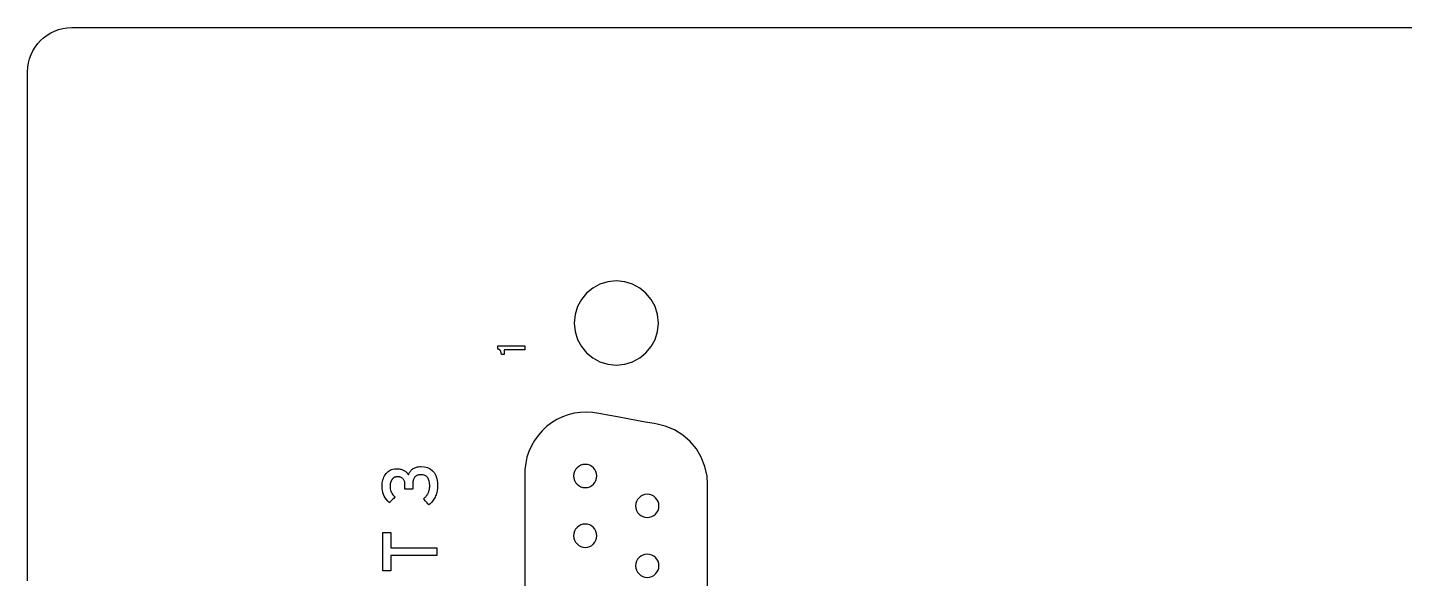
# Model space of a CAD drawing. Extents: x 1 to 47.7, y 0.2 to 33.3.
# Drawn here: x 31.778 to 34.264, y 18.516 to 19.51 of the extents above; entities that cross this region are included whole.
import ezdxf

# ---------------------------------------------------------------- set-up
doc = ezdxf.new("R2010")
doc.units = 0
doc.header["$MEASUREMENT"] = 0
doc.layers.add('4_0_____DWG', color=7, linetype='CONTINUOUS')

msp = doc.modelspace()

# ---------------------------------------------------------------- linework, layer by layer
at = {"layer": '4_0_____DWG'}
for points in [[(31.778, 18.5114), (31.778, 18.5592), (31.778, 18.6059), (31.778, 18.6515), (31.778, 18.6959), (31.778, 18.7391), (31.778, 18.7811), (31.778, 18.822), (31.778, 18.8616), (31.778, 18.9), (31.778, 18.9372), (31.778, 18.9731), (31.778, 19.0078), (31.778, 19.0411), (31.778, 19.0733), (31.778, 19.1041), (31.778, 19.1336), (31.778, 19.1618), (31.778, 19.1886), (31.778, 19.2141), (31.778, 19.2383), (31.778, 19.2611), (31.778, 19.2825), (31.778, 19.3025), (31.778, 19.3211), (31.778, 19.3383), (31.778, 19.354), (31.778, 19.3683), (31.778, 19.3812), (31.778, 19.3926), (31.778, 19.4025), (31.778, 19.4109), (31.778, 19.4178), (31.778, 19.4232), (31.778, 19.4271), (31.778, 19.4294), (31.778, 19.4302), (31.7784, 19.4384), (31.7796, 19.4463), (31.7816, 19.454), (31.7843, 19.4613), (31.7877, 19.4683), (31.7917, 19.4749), (31.7963, 19.4811), (31.8014, 19.4868), (31.8071, 19.4919), (31.8133, 19.4965), (31.8199, 19.5006), (31.8269, 19.5039), (31.8342, 19.5066), (31.8419, 19.5086), (31.8498, 19.5098), (31.858, 19.5102), (31.8589, 19.5102), (31.8615, 19.5102), (31.8658, 19.5102), (31.8718, 19.5102), (31.8794, 19.5102), (31.8886, 19.5102), (31.8995, 19.5102), (31.9119, 19.5102), (31.9258, 19.5102), (31.9413, 19.5102), (31.9582, 19.5102), (31.9766, 19.5102), (31.9965, 19.5102), (32.0177, 19.5102), (32.0403, 19.5102), (32.0642, 19.5102), (32.0895, 19.5102), (32.116, 19.5102), (32.1438, 19.5102), (32.1729, 19.5102), (32.2031, 19.5102), (32.2346, 19.5102), (32.2672, 19.5102), (32.3009, 19.5102), (32.3357, 19.5102), (32.3716, 19.5102), (32.4085, 19.5102), (32.4465, 19.5102), (32.4854, 19.5102), (32.5253, 19.5102), (32.5661, 19.5102), (32.6079, 19.5102), (32.6505, 19.5102), (32.6939, 19.5102), (32.7382, 19.5102), (32.7833, 19.5102), (32.8292, 19.5102), (32.8758, 19.5102), (32.9231, 19.5102), (32.9711, 19.5102), (33.0197, 19.5102), (33.069, 19.5102), (33.1189, 19.5102), (33.1694, 19.5102), (33.2719, 19.5102), (33.3765, 19.5102), (33.4827, 19.5102), (33.5906, 19.5102), (33.6997, 19.5102), (33.81, 19.5102), (33.9211, 19.5102), (34.0329, 19.5102), (34.2575, 19.5102), (34.4822, 19.5102)], [(33.006, 18.4912), (33.006, 18.5598), (33.006, 18.6201), (33.006, 18.6644), (33.006, 18.6851), (33.005, 18.7004), (33.0012, 18.7179), (32.9946, 18.7344), (32.9856, 18.7495), (32.9744, 18.7629), (32.9611, 18.7744), (32.946, 18.7837), (32.9294, 18.7905), (32.9149, 18.794), (32.9093, 18.7951), (32.8972, 18.7973), (32.8807, 18.8003), (32.862, 18.8037), (32.8431, 18.8071), (32.826, 18.8102), (32.8129, 18.8126), (32.8058, 18.8139), (32.7984, 18.815), (32.7872, 18.8157), (32.7761, 18.8153), (32.7651, 18.8137), (32.7543, 18.811), (32.7439, 18.8073), (32.7339, 18.8025), (32.7243, 18.7967), (32.7153, 18.7899), (32.707, 18.7823), (32.6997, 18.7739), (32.6932, 18.7648), (32.6878, 18.7552), (32.6833, 18.745), (32.6798, 18.7345), (32.6775, 18.7236), (32.6762, 18.7125), (32.676, 18.7029), (32.676, 18.6744), (32.676, 18.6216), (32.676, 18.5531), (32.676, 18.477)], [(32.434, 18.5708), (32.517, 18.5708), (32.517, 18.5567), (32.434, 18.5567), (32.434, 18.5293), (32.4198, 18.5293), (32.4198, 18.5983), (32.434, 18.5983), (32.434, 18.5708)]]:
    msp.add_lwpolyline(points, dxfattribs=at)
for points in [[(32.841, 19.0527), (32.8257, 19.0512), (32.8114, 19.0467), (32.7985, 19.0397), (32.7873, 19.0304), (32.778, 19.0192), (32.771, 19.0063), (32.7666, 18.992), (32.765, 18.9767), (32.7666, 18.9614), (32.771, 18.9471), (32.778, 18.9342), (32.7873, 18.923), (32.7985, 18.9137), (32.8114, 18.9067), (32.8257, 18.9023), (32.841, 18.9007), (32.8563, 18.9023), (32.8706, 18.9067), (32.8835, 18.9137), (32.8947, 18.923), (32.904, 18.9342), (32.911, 18.9471), (32.9155, 18.9614), (32.917, 18.9767), (32.9155, 18.992), (32.911, 19.0063), (32.904, 19.0192), (32.8947, 19.0304), (32.8835, 19.0397), (32.8706, 19.0467), (32.8563, 19.0512)], [(32.676, 18.9283), (32.6745, 18.9283), (32.6708, 18.9283), (32.6653, 18.9283), (32.659, 18.9283), (32.6525, 18.9283), (32.6465, 18.9283), (32.6418, 18.9283), (32.6391, 18.9283), (32.6387, 18.9282), (32.6387, 18.9276), (32.6387, 18.9266), (32.6387, 18.9252), (32.6387, 18.9238), (32.6387, 18.9224), (32.6387, 18.9211), (32.6387, 18.9203), (32.6387, 18.92), (32.6385, 18.92), (32.638, 18.92), (32.6373, 18.92), (32.6364, 18.92), (32.6355, 18.92), (32.6347, 18.92), (32.6341, 18.92), (32.6337, 18.92), (32.6336, 18.9204), (32.6336, 18.9212), (32.6334, 18.9221), (32.6333, 18.9229), (32.6331, 18.9236), (32.6328, 18.9243), (32.6326, 18.925), (32.6323, 18.9257), (32.632, 18.9263), (32.6316, 18.9269), (32.6312, 18.9275), (32.6308, 18.928), (32.6303, 18.9284), (32.6297, 18.9288), (32.6291, 18.9291), (32.6285, 18.9294), (32.6278, 18.9296), (32.6274, 18.9297), (32.6274, 18.9301), (32.6274, 18.9309), (32.6274, 18.9318), (32.6274, 18.9328), (32.6274, 18.9337), (32.6274, 18.9346), (32.6274, 18.9352), (32.6274, 18.9354), (32.6292, 18.9354), (32.6342, 18.9354), (32.6413, 18.9354), (32.6495, 18.9354), (32.658, 18.9354), (32.6658, 18.9354), (32.672, 18.9354), (32.6755, 18.9354), (32.676, 18.9353), (32.676, 18.9348), (32.676, 18.9339), (32.676, 18.9328), (32.676, 18.9315), (32.676, 18.9303), (32.676, 18.9293), (32.676, 18.9286)], [(32.785, 18.7215), (32.7808, 18.7211), (32.7768, 18.7199), (32.7733, 18.7179), (32.7702, 18.7154), (32.7676, 18.7123), (32.7657, 18.7087), (32.7644, 18.7048), (32.764, 18.7005), (32.7644, 18.6963), (32.7657, 18.6924), (32.7676, 18.6888), (32.7702, 18.6857), (32.7733, 18.6831), (32.7768, 18.6812), (32.7808, 18.6799), (32.785, 18.6795), (32.7892, 18.6799), (32.7932, 18.6812), (32.7967, 18.6831), (32.7999, 18.6857), (32.8024, 18.6888), (32.8044, 18.6924), (32.8056, 18.6963), (32.806, 18.7005), (32.8056, 18.7048), (32.8044, 18.7087), (32.8024, 18.7123), (32.7999, 18.7154), (32.7967, 18.7179), (32.7932, 18.7199), (32.7892, 18.7211)], [(32.4881, 18.7176), (32.4945, 18.717), (32.5002, 18.7156), (32.5051, 18.7133), (32.5093, 18.7101), (32.5126, 18.7061), (32.5153, 18.7011), (32.5171, 18.6954), (32.5182, 18.6887), (32.5185, 18.682), (32.5184, 18.6797), (32.5182, 18.6774), (32.5179, 18.6752), (32.5175, 18.673), (32.517, 18.6708), (32.5163, 18.6686), (32.5156, 18.6665), (32.5148, 18.6644), (32.5139, 18.6623), (32.5129, 18.6603), (32.5118, 18.6584), (32.5106, 18.6566), (32.5093, 18.6549), (32.5079, 18.6533), (32.5065, 18.6518), (32.505, 18.6504), (32.5034, 18.6491), (32.5023, 18.6485), (32.5017, 18.6491), (32.5007, 18.6504), (32.4993, 18.652), (32.4977, 18.6538), (32.4961, 18.6556), (32.4947, 18.6572), (32.4936, 18.6584), (32.4931, 18.6591), (32.4937, 18.6598), (32.4949, 18.6608), (32.496, 18.662), (32.497, 18.6631), (32.498, 18.6643), (32.4989, 18.6655), (32.4997, 18.6668), (32.5005, 18.6681), (32.5012, 18.6694), (32.5018, 18.6708), (32.5023, 18.6722), (32.5028, 18.6736), (32.5032, 18.675), (32.5035, 18.6764), (32.5038, 18.6778), (32.504, 18.6793), (32.5041, 18.6807), (32.5041, 18.6821), (32.5041, 18.6844), (32.5039, 18.6868), (32.5037, 18.6889), (32.5033, 18.6909), (32.5028, 18.6927), (32.5022, 18.6944), (32.5015, 18.6959), (32.5007, 18.6972), (32.4998, 18.6983), (32.4988, 18.6993), (32.4977, 18.7002), (32.4966, 18.7009), (32.4954, 18.7016), (32.494, 18.7021), (32.4926, 18.7025), (32.4911, 18.7027), (32.4895, 18.7029), (32.4878, 18.7029), (32.4862, 18.7028), (32.4847, 18.7026), (32.4832, 18.7023), (32.4819, 18.7018), (32.4807, 18.7013), (32.4795, 18.7006), (32.4785, 18.6998), (32.4775, 18.6989), (32.4767, 18.6979), (32.476, 18.6968), (32.4754, 18.6956), (32.4749, 18.6943), (32.4744, 18.6929), (32.474, 18.6915), (32.4738, 18.69), (32.4736, 18.6885), (32.4735, 18.6868), (32.4735, 18.6858), (32.4735, 18.6852), (32.4735, 18.6842), (32.4735, 18.6829), (32.4735, 18.6814), (32.4735, 18.68), (32.4735, 18.6787), (32.4735, 18.6776), (32.4735, 18.6771), (32.4733, 18.677), (32.4723, 18.677), (32.4706, 18.677), (32.4685, 18.677), (32.4661, 18.677), (32.4638, 18.677), (32.4617, 18.677), (32.4602, 18.677), (32.4594, 18.677), (32.4594, 18.6772), (32.4594, 18.6779), (32.4594, 18.679), (32.4594, 18.6803), (32.4594, 18.6818), (32.4594, 18.6832), (32.4594, 18.6844), (32.4594, 18.6853), (32.4594, 18.6857), (32.4593, 18.687), (32.4592, 18.6884), (32.459, 18.6897), (32.4586, 18.6909), (32.4582, 18.6921), (32.4576, 18.6931), (32.457, 18.6941), (32.4562, 18.695), (32.4554, 18.6958), (32.4545, 18.6965), (32.4536, 18.6971), (32.4526, 18.6976), (32.4516, 18.6981), (32.4505, 18.6984), (32.4494, 18.6987), (32.4483, 18.6989), (32.4471, 18.699), (32.4459, 18.699), (32.4455, 18.699), (32.445, 18.699), (32.4445, 18.6989), (32.444, 18.6989), (32.4435, 18.6988), (32.443, 18.6987), (32.4424, 18.6986), (32.4419, 18.6985), (32.4414, 18.6983), (32.4408, 18.6981), (32.4403, 18.6978), (32.4398, 18.6975), (32.4393, 18.6972), (32.4388, 18.6969), (32.4384, 18.6965), (32.4379, 18.6961), (32.4375, 18.6957), (32.437, 18.6952), (32.4366, 18.6947), (32.4361, 18.6942), (32.4357, 18.6936), (32.4353, 18.693), (32.4349, 18.6924), (32.4346, 18.6918), (32.4343, 18.6911), (32.4339, 18.6903), (32.4337, 18.6896), (32.4334, 18.6887), (32.4332, 18.6878), (32.433, 18.6869), (32.4329, 18.6859), (32.4328, 18.6849), (32.4327, 18.6839), (32.4326, 18.6828), (32.4326, 18.6816), (32.4327, 18.6795), (32.433, 18.6772), (32.4335, 18.6749), (32.4342, 18.6727), (32.4352, 18.6706), (32.4364, 18.6685), (32.4378, 18.6666), (32.4395, 18.6647), (32.4414, 18.6629), (32.4414, 18.6624), (32.4405, 18.6615), (32.4391, 18.6601), (32.4375, 18.6584), (32.4358, 18.6567), (32.4341, 18.655), (32.4327, 18.6536), (32.4317, 18.6526), (32.4314, 18.6522), (32.4286, 18.6549), (32.4261, 18.6578), (32.424, 18.6608), (32.4222, 18.664), (32.4208, 18.6673), (32.4196, 18.6707), (32.4188, 18.6744), (32.4184, 18.6781), (32.4182, 18.6819), (32.4183, 18.6849), (32.4186, 18.6879), (32.4191, 18.6906), (32.4197, 18.6933), (32.4205, 18.6959), (32.4215, 18.6983), (32.4226, 18.7006), (32.4239, 18.7028), (32.4254, 18.7049), (32.4271, 18.7068), (32.4289, 18.7084), (32.4309, 18.7099), (32.433, 18.7111), (32.4353, 18.712), (32.4377, 18.7128), (32.4403, 18.7133), (32.443, 18.7136), (32.4454, 18.7136), (32.4473, 18.7135), (32.449, 18.7133), (32.4507, 18.7131), (32.4523, 18.7127), (32.4538, 18.7123), (32.4551, 18.7119), (32.4564, 18.7113), (32.4576, 18.7107), (32.4587, 18.71), (32.4598, 18.7092), (32.4608, 18.7084), (32.4617, 18.7075), (32.4626, 18.7066), (32.4635, 18.7057), (32.4643, 18.7047), (32.465, 18.7036), (32.4657, 18.7025), (32.4662, 18.7033), (32.4667, 18.7048), (32.4673, 18.7062), (32.4681, 18.7075), (32.4689, 18.7088), (32.4698, 18.71), (32.4708, 18.7111), (32.472, 18.7121), (32.4732, 18.7131), (32.4745, 18.714), (32.4759, 18.7148), (32.4773, 18.7155), (32.4789, 18.7161), (32.4806, 18.7166), (32.4823, 18.717), (32.4841, 18.7173), (32.4861, 18.7175)], [(32.897, 18.6675), (32.8928, 18.6671), (32.8888, 18.6658), (32.8853, 18.6639), (32.8822, 18.6613), (32.8796, 18.6582), (32.8777, 18.6547), (32.8764, 18.6507), (32.876, 18.6465), (32.8764, 18.6423), (32.8777, 18.6383), (32.8796, 18.6348), (32.8822, 18.6316), (32.8853, 18.6291), (32.8888, 18.6272), (32.8928, 18.6259), (32.897, 18.6255), (32.9012, 18.6259), (32.9052, 18.6272), (32.9087, 18.6291), (32.9119, 18.6316), (32.9144, 18.6348), (32.9164, 18.6383), (32.9176, 18.6423), (32.918, 18.6465), (32.9176, 18.6507), (32.9164, 18.6547), (32.9144, 18.6582), (32.9119, 18.6613), (32.9087, 18.6639), (32.9052, 18.6658), (32.9012, 18.6671)], [(32.785, 18.6137), (32.7808, 18.6133), (32.7768, 18.6121), (32.7733, 18.6101), (32.7702, 18.6075), (32.7676, 18.6044), (32.7657, 18.6009), (32.7644, 18.5969), (32.764, 18.5927), (32.7644, 18.5885), (32.7657, 18.5845), (32.7676, 18.5809), (32.7702, 18.5778), (32.7733, 18.5753), (32.7768, 18.5733), (32.7808, 18.5721), (32.785, 18.5717), (32.7892, 18.5721), (32.7932, 18.5733), (32.7967, 18.5753), (32.7999, 18.5778), (32.8024, 18.5809), (32.8044, 18.5845), (32.8056, 18.5885), (32.806, 18.5927), (32.8056, 18.5969), (32.8044, 18.6009), (32.8024, 18.6044), (32.7999, 18.6075), (32.7967, 18.6101), (32.7932, 18.6121), (32.7892, 18.6133)], [(32.897, 18.5594), (32.8928, 18.559), (32.8888, 18.5578), (32.8853, 18.5558), (32.8822, 18.5533), (32.8796, 18.5502), (32.8777, 18.5466), (32.8764, 18.5427), (32.876, 18.5384), (32.8764, 18.5342), (32.8777, 18.5302), (32.8796, 18.5267), (32.8822, 18.5236), (32.8853, 18.521), (32.8888, 18.5191), (32.8928, 18.5178), (32.897, 18.5174), (32.9012, 18.5178), (32.9052, 18.5191), (32.9087, 18.521), (32.9119, 18.5236), (32.9144, 18.5267), (32.9164, 18.5302), (32.9176, 18.5342), (32.918, 18.5384), (32.9176, 18.5427), (32.9164, 18.5466), (32.9144, 18.5502), (32.9119, 18.5533), (32.9087, 18.5558), (32.9052, 18.5578), (32.9012, 18.559)]]:
    msp.add_lwpolyline(points, close=True, dxfattribs=at)

doc.saveas('drawing.dxf')
